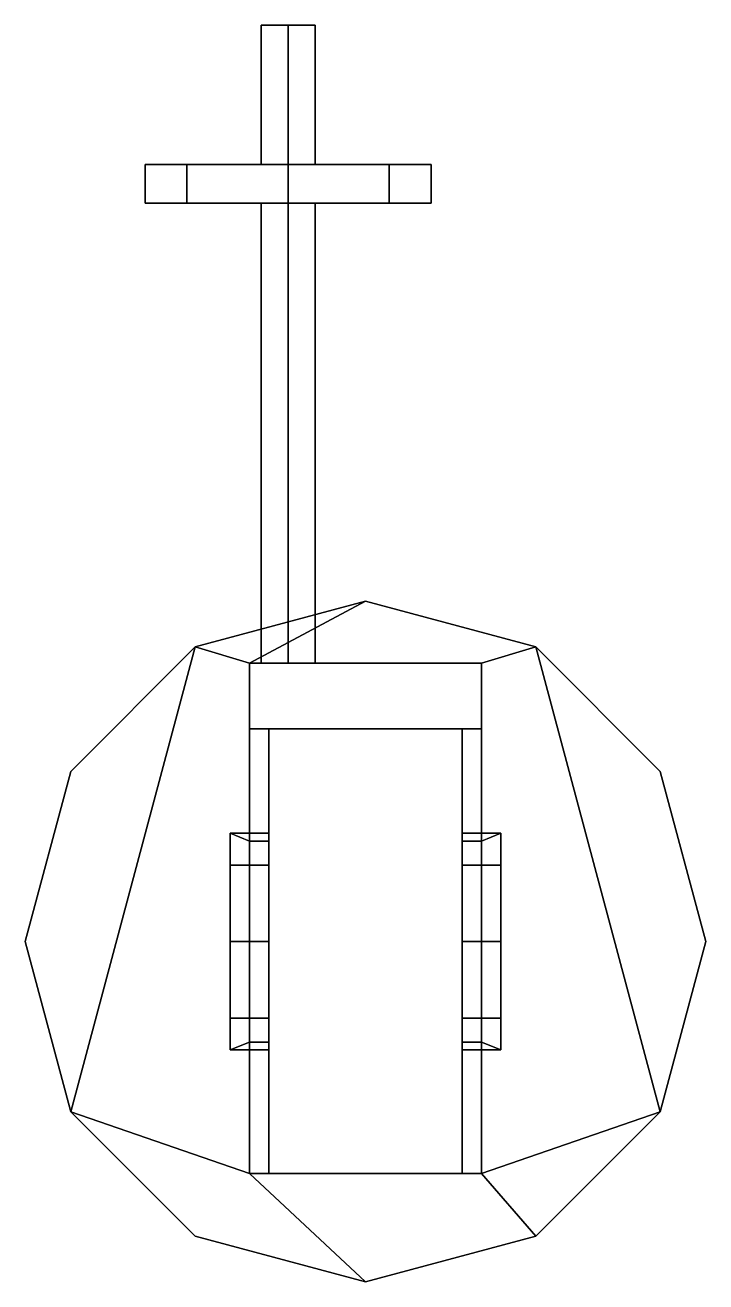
# Model space of a CAD drawing. Extents: x -0.88 to 0.88, y -0.88 to 2.37.
import ezdxf

# ---------------------------------------------------------------- set-up
doc = ezdxf.new("R2010")
doc.units = 0
doc.layers.add('MG_TURRET', color=2, linetype='CONTINUOUS')

msp = doc.modelspace()

# ---------------------------------------------------------------- linework, layer by layer
at = {"layer": 'MG_TURRET'}
for points in [[(-0.2, 2.37, 0.51), (-0.27, 2.37, 0.44), (-0.27, 2.01, 0.44), (-0.2, 2.01, 0.51)], [(-0.27, 2.37, 0.44), (-0.2, 2.37, 0.37), (-0.2, 2.01, 0.37), (-0.27, 2.01, 0.44)], [(-0.27, 2.37, 0.44), (-0.2, 2.37, 0.51), (-0.13, 2.37, 0.44), (-0.2, 2.37, 0.37)], [(-0.13, 2.37, 0.44), (-0.2, 2.37, 0.51), (-0.2, 2.01, 0.51), (-0.13, 2.01, 0.44)], [(-0.2, 2.37, 0.37), (-0.13, 2.37, 0.44), (-0.13, 2.01, 0.44), (-0.2, 2.01, 0.37)], [(-0.4616, 2.01, 0.4916), (-0.57, 2.01, 0.23), (-0.57, 1.91, 0.23), (-0.4616, 1.91, 0.4916)], [(-0.57, 2.01, 0.23), (-0.4616, 2.01, -0.0316), (-0.4616, 1.91, -0.0316), (-0.57, 1.91, 0.23)], [(-0.4616, 2.01, 0.4916), (-0.2, 2.01, 0.6), (0.0616, 2.01, 0.4916), (-0.57, 2.01, 0.23)], [(-0.57, 2.01, 0.23), (0.0616, 2.01, 0.4916), (0.17, 2.01, 0.23), (-0.4616, 2.01, -0.0316)], [(-0.2, 2.01, 0.6), (-0.4616, 2.01, 0.4916), (-0.4616, 1.91, 0.4916), (-0.2, 1.91, 0.6)], [(-0.4616, 2.01, -0.0316), (-0.2, 2.01, -0.14), (-0.2, 1.91, -0.14), (-0.4616, 1.91, -0.0316)], [(-0.4616, 2.01, -0.0316), (0.17, 2.01, 0.23), (0.0616, 2.01, -0.0316), (-0.2, 2.01, -0.14)], [(0.0616, 2.01, 0.4916), (-0.2, 2.01, 0.6), (-0.2, 1.91, 0.6), (0.0616, 1.91, 0.4916)], [(-0.2, 2.01, -0.14), (0.0616, 2.01, -0.0316), (0.0616, 1.91, -0.0316), (-0.2, 1.91, -0.14)], [(0.17, 2.01, 0.23), (0.0616, 2.01, 0.4916), (0.0616, 1.91, 0.4916), (0.17, 1.91, 0.23)], [(0.0616, 2.01, -0.0316), (0.17, 2.01, 0.23), (0.17, 1.91, 0.23), (0.0616, 1.91, -0.0316)], [(0.0616, 1.91, -0.0316), (-0.57, 1.91, 0.23), (-0.4616, 1.91, -0.0316), (-0.2, 1.91, -0.14)], [(0.17, 1.91, 0.23), (-0.4616, 1.91, 0.4916), (-0.57, 1.91, 0.23), (0.0616, 1.91, -0.0316)], [(0.0616, 1.91, 0.4916), (-0.2, 1.91, 0.6), (-0.4616, 1.91, 0.4916), (0.17, 1.91, 0.23)], [(-0.2, 1.91, 0.3), (-0.27, 1.91, 0.23), (-0.27, 0.72, 0.23), (-0.2, 0.72, 0.3)], [(-0.27, 1.91, 0.23), (-0.2, 1.91, 0.16), (-0.2, 0.72, 0.16), (-0.27, 0.72, 0.23)], [(-0.13, 1.91, 0.23), (-0.2, 1.91, 0.3), (-0.2, 0.72, 0.3), (-0.13, 0.72, 0.23)], [(-0.2, 1.91, 0.16), (-0.13, 1.91, 0.23), (-0.13, 0.72, 0.23), (-0.2, 0.72, 0.16)], [(0, 0.88), (-0.44, 0.7621), (-0.44, 0.7621, 0.1), (0, 0.88, 0.1)], [(0, 0.88, 0.1), (-0.44, 0.7621, 0.1), (-0.3, 0.72, 0.1)], [(0.44, 0.7621, 0.1), (0, 0.88, 0.1), (-0.3, 0.72, 0.1), (0.3, 0.72, 0.1)], [(0.44, 0.7621), (0, 0.88), (0, 0.88, 0.1), (0.44, 0.7621, 0.1)], [(-0.7621, 0.44, 0.1), (-0.88, 0, 0.1), (-0.7621, -0.44, 0.1), (-0.44, 0.7621, 0.1)], [(-0.44, 0.7621), (-0.7621, 0.44), (-0.7621, 0.44, 0.1), (-0.44, 0.7621, 0.1)], [(-0.44, 0.7621, 0.1), (-0.7621, -0.44, 0.1), (-0.3, -0.6, 0.1), (-0.3, 0.72, 0.1)], [(0.7621, -0.44, 0.1), (0.44, 0.7621, 0.1), (0.3, 0.72, 0.1), (0.3, -0.6, 0.1)], [(0.7621, 0.44), (0.44, 0.7621), (0.44, 0.7621, 0.1), (0.7621, 0.44, 0.1)], [(0.88, 0, 0.1), (0.7621, 0.44, 0.1), (0.44, 0.7621, 0.1), (0.7621, -0.44, 0.1)], [(-0.3, 0.72, 0.1), (-0.3, -0.6, 0.1), (-0.3, -0.6, 0.38), (-0.3, 0.72, 0.38)], [(-0.3, 0.72, 0.38), (-0.3, 0.55, 0.38), (0.3, 0.55, 0.38), (0.3, 0.72, 0.38)], [(-0.3, 0.72, 0.1), (-0.3, 0.72, 0.38), (0.3, 0.72, 0.38), (0.3, 0.72, 0.1)], [(0.3, -0.6, 0.38), (0.3, -0.6, 0.1), (0.3, 0.72, 0.1), (0.3, 0.72, 0.38)], [(-0.3, 0.55, 0.38), (-0.3, -0.6, 0.38), (-0.3, -0.26, 1.23), (-0.3, 0.26, 1.23)], [(-0.25, 0.55, 0.38), (-0.3, 0.55, 0.38), (-0.3, 0.26, 1.23), (-0.25, 0.26, 1.23)], [(-0.25, -0.26, 1.23), (-0.25, -0.6, 0.38), (-0.25, 0.55, 0.38), (-0.25, 0.26, 1.23)], [(-0.25, 0.55, 0.38), (-0.25, -0.6, 0.38), (0.25, -0.6, 0.38), (0.25, 0.55, 0.38)], [(0.25, 0.26, 1.23), (0.25, 0.55, 0.38), (0.25, -0.6, 0.38), (0.25, -0.26, 1.23)], [(0.3, 0.55, 0.38), (0.25, 0.55, 0.38), (0.25, 0.26, 1.23), (0.3, 0.26, 1.23)], [(0.3, -0.6, 0.38), (0.3, 0.55, 0.38), (0.3, 0.26, 1.23), (0.3, -0.26, 1.23)], [(-0.7621, 0.44), (-0.88, 0), (-0.88, 0, 0.1), (-0.7621, 0.44, 0.1)], [(0.88, 0), (0.7621, 0.44), (0.7621, 0.44, 0.1), (0.88, 0, 0.1)], [(-0.25, 0.198, 2.008), (-0.25, 0.28, 1.81), (-0.35, 0.28, 1.81), (-0.35, 0.198, 2.008)], [(-0.25, 0.28, 1.81), (-0.25, 0.26, 1.7617), (-0.3, 0.26, 1.7617), (-0.35, 0.28, 1.81)], [(-0.3, 0.26, 1.7617), (-0.3, 0.198, 1.612), (-0.35, 0.198, 1.612), (-0.35, 0.28, 1.81)], [(-0.35, 0, 2.09), (-0.35, 0.198, 2.008), (-0.35, 0.28, 1.81), (-0.35, -0.198, 2.008)], [(-0.35, -0.198, 2.008), (-0.35, 0.28, 1.81), (-0.35, 0.198, 1.612), (-0.35, -0.28, 1.81)], [(-0.25, -0.198, 2.008), (-0.25, 0.28, 1.81), (-0.25, 0.198, 2.008), (-0.25, 0, 2.09)], [(-0.25, -0.28, 1.81), (-0.25, 0.26, 1.7617), (-0.25, 0.28, 1.81), (-0.25, -0.198, 2.008)], [(0.25, 0.26, 1.7617), (0.25, 0.28, 1.81), (0.35, 0.28, 1.81), (0.3, 0.26, 1.7617)], [(0.25, 0.28, 1.81), (0.25, 0.198, 2.008), (0.35, 0.198, 2.008), (0.35, 0.28, 1.81)], [(0.25, 0.26, 1.7617), (0.25, -0.26, 1.7617), (0.25, -0.26, 1.7617), (0.25, 0.28, 1.81)], [(0.25, 0.28, 1.81), (0.25, -0.26, 1.7617), (0.25, -0.28, 1.81), (0.25, 0.198, 2.008)], [(0.3, 0.198, 1.612), (0.3, 0.26, 1.7617), (0.35, 0.28, 1.81), (0.35, 0.198, 1.612)], [(0.35, 0.28, 1.81), (0.35, -0.198, 1.612), (0.35, 0, 1.53), (0.35, 0.198, 1.612)], [(0.35, 0.198, 2.008), (0.35, -0.28, 1.81), (0.35, -0.198, 1.612), (0.35, 0.28, 1.81)], [(-0.3, 0.26, 1.23), (-0.3, 0.26, 1.23), (-0.3, 0.198, 1.612), (-0.3, 0.26, 1.7617)], [(-0.3, 0.26, 1.23), (-0.3, 0.26, 1.23), (-0.3, 0, 1.53), (-0.3, 0.198, 1.612)], [(-0.3, 0.26, 1.23), (-0.3, 0.26, 1.23), (-0.3, -0.26, 1.23), (-0.3, 0, 1.53)], [(-0.25, 0.26, 1.7617), (-0.25, 0.26, 1.23), (-0.3, 0.26, 1.23), (-0.3, 0.26, 1.7617)], [(-0.25, -0.26, 1.7617), (-0.25, -0.26, 1.23), (-0.25, 0.26, 1.23), (-0.25, 0.26, 1.7617)], [(-0.25, -0.26, 1.7617), (-0.25, 0.26, 1.7617), (-0.25, 0.26, 1.7617), (-0.25, -0.28, 1.81)], [(0.3, 0.26, 1.7617), (0.3, 0.26, 1.23), (0.25, 0.26, 1.23), (0.25, 0.26, 1.7617)], [(0.25, 0.26, 1.7617), (0.25, 0.26, 1.23), (0.25, -0.26, 1.23), (0.25, -0.26, 1.7617)], [(0.3, 0.198, 1.612), (0.3, 0.198, 1.612), (0.3, 0.26, 1.23), (0.3, 0.26, 1.7617)], [(0.3, 0, 1.53), (0.3, 0, 1.53), (0.3, 0.26, 1.23), (0.3, 0.198, 1.612)], [(0.3, -0.26, 1.23), (0.3, -0.26, 1.23), (0.3, 0.26, 1.23), (0.3, 0, 1.53)], [(-0.25, 0, 2.09), (-0.25, 0.198, 2.008), (-0.35, 0.198, 2.008), (-0.35, 0, 2.09)], [(-0.3, 0.198, 1.612), (-0.3, 0, 1.53), (-0.35, 0, 1.53), (-0.35, 0.198, 1.612)], [(-0.35, -0.28, 1.81), (-0.35, 0.198, 1.612), (-0.35, 0, 1.53), (-0.35, -0.198, 1.612)], [(0.25, 0.198, 2.008), (0.25, 0, 2.09), (0.35, 0, 2.09), (0.35, 0.198, 2.008)], [(0.25, 0.198, 2.008), (0.25, -0.28, 1.81), (0.25, -0.198, 2.008), (0.25, 0, 2.09)], [(0.3, 0, 1.53), (0.3, 0.198, 1.612), (0.35, 0.198, 1.612), (0.35, 0, 1.53)], [(0.35, 0, 2.09), (0.35, -0.198, 2.008), (0.35, -0.28, 1.81), (0.35, 0.198, 2.008)], [(-0.88, 0), (-0.7621, -0.44), (-0.7621, -0.44, 0.1), (-0.88, 0, 0.1)], [(-0.25, -0.198, 2.008), (-0.25, 0, 2.09), (-0.35, 0, 2.09), (-0.35, -0.198, 2.008)], [(-0.3, 0, 1.53), (-0.3, -0.198, 1.612), (-0.35, -0.198, 1.612), (-0.35, 0, 1.53)], [(-0.3, 0, 1.53), (-0.3, 0, 1.53), (-0.3, -0.26, 1.23), (-0.3, -0.198, 1.612)], [(0.25, 0, 2.09), (0.25, -0.198, 2.008), (0.35, -0.198, 2.008), (0.35, 0, 2.09)], [(0.3, -0.198, 1.612), (0.3, 0, 1.53), (0.35, 0, 1.53), (0.35, -0.198, 1.612)], [(0.3, -0.26, 1.23), (0.3, -0.26, 1.23), (0.3, 0, 1.53), (0.3, -0.198, 1.612)], [(0.7621, -0.44), (0.88, 0), (0.88, 0, 0.1), (0.7621, -0.44, 0.1)], [(-0.25, -0.28, 1.81), (-0.25, -0.198, 2.008), (-0.35, -0.198, 2.008), (-0.35, -0.28, 1.81)], [(-0.3, -0.198, 1.612), (-0.3, -0.26, 1.7617), (-0.35, -0.28, 1.81), (-0.35, -0.198, 1.612)], [(-0.3, -0.198, 1.612), (-0.3, -0.198, 1.612), (-0.3, -0.26, 1.23), (-0.3, -0.26, 1.7617)], [(0.25, -0.198, 2.008), (0.25, -0.28, 1.81), (0.35, -0.28, 1.81), (0.35, -0.198, 2.008)], [(0.3, -0.26, 1.7617), (0.3, -0.198, 1.612), (0.35, -0.198, 1.612), (0.35, -0.28, 1.81)], [(0.3, -0.26, 1.23), (0.3, -0.26, 1.23), (0.3, -0.198, 1.612), (0.3, -0.26, 1.7617)], [(-0.25, -0.26, 1.7617), (-0.25, -0.28, 1.81), (-0.35, -0.28, 1.81), (-0.3, -0.26, 1.7617)], [(-0.3, -0.26, 1.7617), (-0.3, -0.26, 1.23), (-0.25, -0.26, 1.23), (-0.25, -0.26, 1.7617)], [(-0.3, -0.6, 0.38), (-0.25, -0.6, 0.38), (-0.25, -0.26, 1.23), (-0.3, -0.26, 1.23)], [(0.25, -0.26, 1.7617), (0.25, -0.26, 1.23), (0.3, -0.26, 1.23), (0.3, -0.26, 1.7617)], [(0.25, -0.28, 1.81), (0.25, -0.26, 1.7617), (0.3, -0.26, 1.7617), (0.35, -0.28, 1.81)], [(0.25, -0.6, 0.38), (0.3, -0.6, 0.38), (0.3, -0.26, 1.23), (0.25, -0.26, 1.23)], [(-0.7621, -0.44), (-0.44, -0.7621), (-0.44, -0.7621, 0.1), (-0.7621, -0.44, 0.1)], [(-0.7621, -0.44, 0.1), (-0.44, -0.7621, 0.1), (0, -0.88, 0.1), (-0.3, -0.6, 0.1)], [(0.44, -0.7621, 0.1), (0.7621, -0.44, 0.1), (0.3, -0.6, 0.1)], [(0.44, -0.7621), (0.7621, -0.44), (0.7621, -0.44, 0.1), (0.44, -0.7621, 0.1)], [(-0.3, -0.6, 0.1), (0.3, -0.6, 0.1), (0.3, -0.6, 0.38), (-0.3, -0.6, 0.38)], [(0, -0.88, 0.1), (0.44, -0.7621, 0.1), (0.3, -0.6, 0.1), (-0.3, -0.6, 0.1)], [(-0.44, -0.7621), (0, -0.88), (0, -0.88, 0.1), (-0.44, -0.7621, 0.1)], [(0, -0.88), (0.44, -0.7621), (0.44, -0.7621, 0.1), (0, -0.88, 0.1)]]:
    msp.add_3dface(points, dxfattribs=at)

doc.saveas('drawing.dxf')
